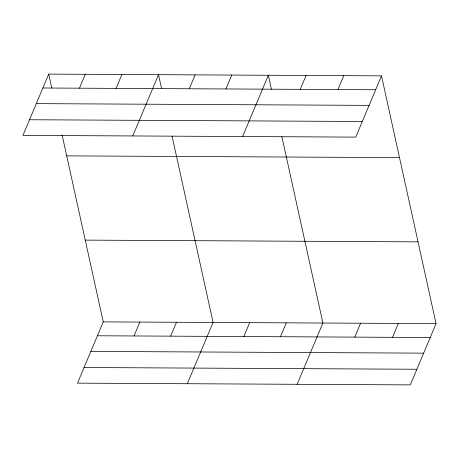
<?xml version="1.0" encoding="UTF-8"?>
<svg xmlns="http://www.w3.org/2000/svg" width="459" height="459" viewBox="0 0 459 459"><rect width="100%" height="100%" fill="white"/><g stroke="black" fill="none" stroke-linecap="round" stroke-linejoin="round"><path stroke-width="0.69" d="M48.706 74.106L22.95 135.376L355.748 137.121L381.504 75.855L48.706 74.106L51.781 88.082M79.476 88.191L85.311 74.301M116.081 88.38L121.922 74.49M132.771 135.95L158.527 74.685L161.602 88.662M189.297 88.765L195.138 74.874M62.091 134.906L103.252 321.879L77.496 383.145L410.294 384.894L436.05 323.624L381.504 75.855M225.903 88.96L231.743 75.069M134.022 335.959L139.857 322.069M242.599 136.524L268.349 75.259L271.43 89.235M170.628 336.154L176.468 322.264M300.232 89.35L306.067 75.46M187.318 383.724L213.074 322.453L172.068 136.18M337.95 89.545L343.785 75.655M243.844 336.539L249.685 322.648M280.455 336.728L286.29 322.838M297.145 384.298L322.901 323.033L281.889 136.759M354.778 337.118L360.613 323.228M392.497 337.319L398.332 323.429M42.865 87.996L375.663 89.746M36.295 103.631L369.093 105.375M29.519 119.742L362.323 121.486M66.704 155.871L399.502 157.621M85.248 240.114L418.051 241.864M103.252 321.879L436.05 323.624M97.411 335.77L430.209 337.514M90.842 351.405L423.64 353.149M84.072 367.51L416.87 369.26"/></g></svg>
